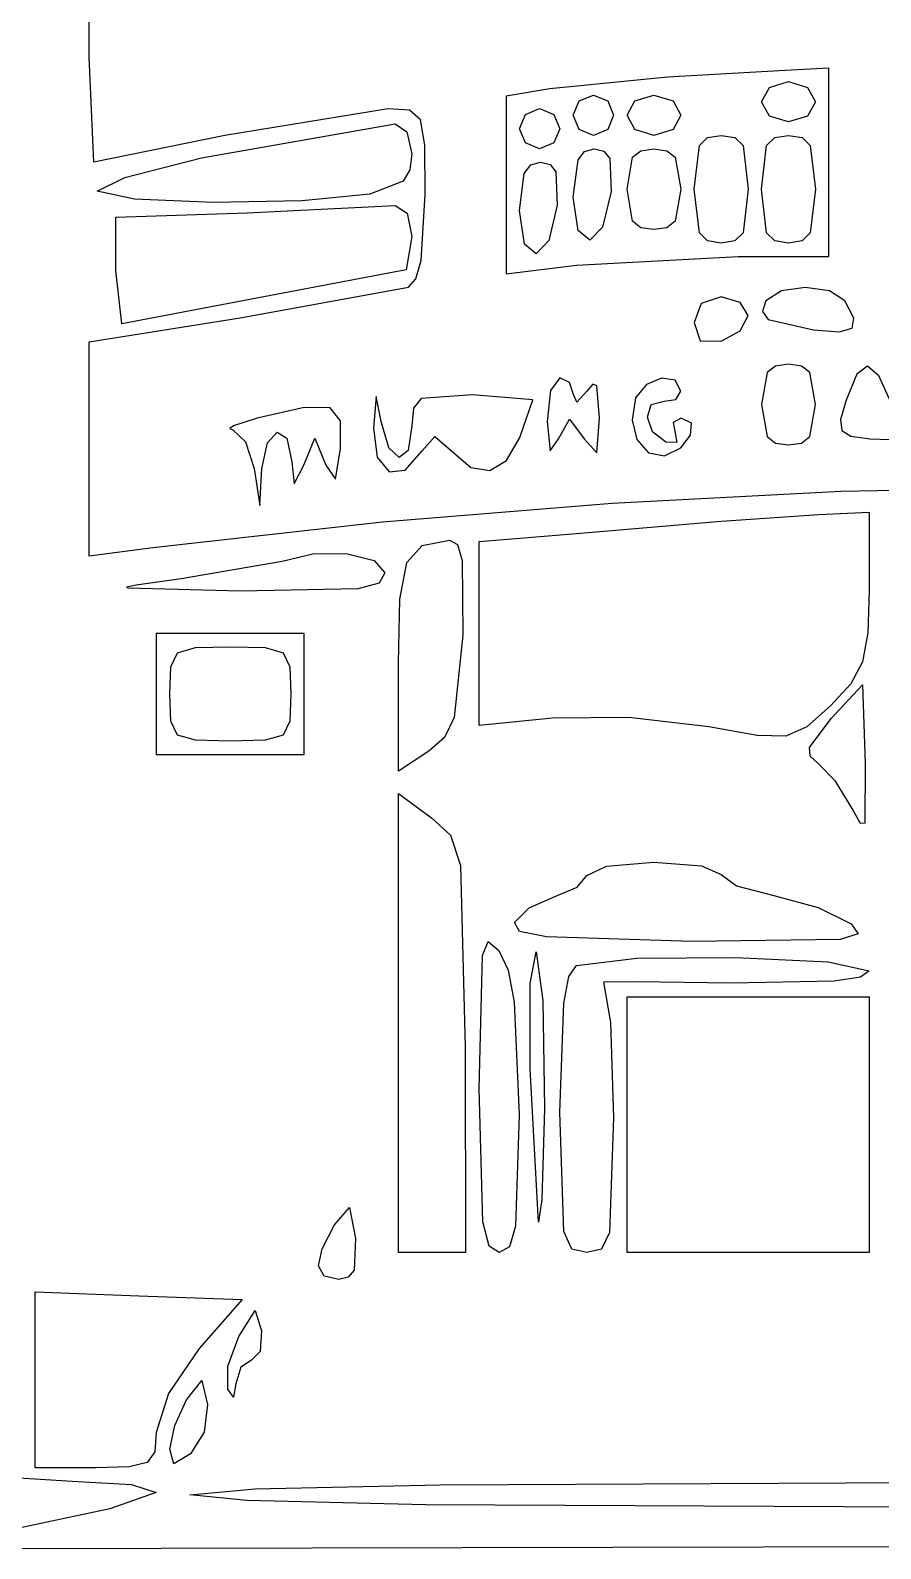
# Model space of a CAD drawing. Extents: x 1 to 276, y 11 to 133.
# Drawn here: x 111.35 to 133.65, y 15.52 to 55.32 of the extents above; entities that cross this region are included whole.
import ezdxf

# ---------------------------------------------------------------- set-up
doc = ezdxf.new("R2010")
doc.units = 0

msp = doc.modelspace()

# ---------------------------------------------------------------- linework, layer by layer
at = {"layer": 'Layer 1'}
for p, q in [((112.88896, 54.61252), (112.88896, 57.366305)), ((113.011727, 51.858382), (112.88896, 54.61252)), ((131.145221, 54.262564), (128.058414, 54.086528)), ((132.29175, 54.327828), (131.145221, 54.262564)), ((132.29175, 51.858382), (132.29175, 54.327828)), ((124.971606, 53.782786), (123.825078, 53.590169)), ((128.058414, 54.086528), (124.971606, 53.782786)), ((130.52786, 53.445883), (130.733662, 53.820666)), ((130.733662, 53.820666), (131.233416, 53.97505)), ((131.233416, 53.97505), (131.73317, 53.820666)), ((131.73317, 53.820666), (131.938972, 53.445883)), ((123.825078, 53.590169), (123.825078, 51.263951)), ((125.588968, 53.093105), (125.744411, 53.466829)), ((125.744411, 53.466829), (126.118135, 53.622272)), ((126.118135, 53.622272), (126.491859, 53.466829)), ((126.491859, 53.466829), (126.647302, 53.093105)), ((127.00008, 53.093105), (127.205882, 53.467888)), ((127.205882, 53.467888), (127.705636, 53.622272)), ((127.705636, 53.622272), (128.20539, 53.467888)), ((128.20539, 53.467888), (128.411192, 53.093105)), ((130.733662, 53.0711), (130.52786, 53.445883)), ((131.938972, 53.445883), (131.73317, 53.0711)), ((120.73827, 53.26385), (116.451312, 52.558294)), ((121.293923, 53.227806), (120.73827, 53.26385)), ((121.582512, 52.976027), (121.293923, 53.227806)), ((121.691515, 52.305743), (121.582512, 52.976027)), ((124.177856, 52.740327), (124.333299, 53.114051)), ((124.333299, 53.114051), (124.707023, 53.269494)), ((124.707023, 53.269494), (125.080747, 53.114051)), ((125.080747, 53.114051), (125.23619, 52.740327)), ((125.744411, 52.719381), (125.588968, 53.093105)), ((126.647302, 53.093105), (126.491859, 52.719381)), ((127.205882, 52.718322), (127.00008, 53.093105)), ((128.411192, 53.093105), (128.20539, 52.718322)), ((131.233416, 52.916716), (130.733662, 53.0711)), ((131.73317, 53.0711), (131.233416, 52.916716)), ((116.451312, 52.558294), (113.011727, 51.858382)), ((115.83717, 51.977886), (120.914659, 52.868738)), ((120.914659, 52.868738), (121.226162, 52.656498)), ((121.226162, 52.656498), (121.355632, 52.078868)), ((124.333299, 52.366603), (124.177856, 52.740327)), ((125.23619, 52.740327), (125.080747, 52.366603)), ((126.118135, 52.563938), (125.744411, 52.719381)), ((126.491859, 52.719381), (126.118135, 52.563938)), ((127.705636, 52.563938), (127.205882, 52.718322)), ((128.20539, 52.718322), (127.705636, 52.563938)), ((129.111186, 52.5088), (129.469526, 52.563938)), ((129.469526, 52.563938), (129.827866, 52.5088)), ((130.875076, 52.5088), (131.233416, 52.563938)), ((131.233416, 52.563938), (131.591756, 52.5088)), ((121.70841, 51.014184), (121.691515, 52.305743)), ((124.707023, 52.21116), (124.333299, 52.366603)), ((125.080747, 52.366603), (124.707023, 52.21116)), ((125.715571, 51.920868), (125.886476, 52.141801)), ((125.886476, 52.141801), (126.14036, 52.21116)), ((126.14036, 52.21116), (126.392817, 52.152593)), ((126.392817, 52.152593), (126.544467, 51.961702)), ((127.147012, 51.99063), (127.363816, 52.161534)), ((127.363816, 52.161534), (127.705636, 52.21116)), ((127.705636, 52.21116), (128.047456, 52.161534)), ((128.047456, 52.161534), (128.26426, 51.99063)), ((128.76397, 51.152826), (128.896218, 52.29931)), ((128.896218, 52.29931), (129.111186, 52.5088)), ((129.827866, 52.5088), (130.042834, 52.29931)), ((130.042834, 52.29931), (130.175082, 51.152826)), ((130.52786, 51.152826), (130.660108, 52.29931)), ((130.660108, 52.29931), (130.875076, 52.5088)), ((131.591756, 52.5088), (131.806724, 52.29931)), ((131.806724, 52.29931), (131.938972, 51.152826)), ((113.828402, 51.458938), (115.83717, 51.977886)), ((121.355632, 52.078868), (121.304771, 51.660942)), ((124.304459, 51.56809), (124.475364, 51.789023)), ((124.475364, 51.789023), (124.729248, 51.858382)), ((124.729248, 51.858382), (124.981705, 51.799815)), ((124.981705, 51.799815), (125.133355, 51.608924)), ((125.588968, 50.947156), (125.715571, 51.920868)), ((126.544467, 51.961702), (126.581333, 51.091795)), ((127.00008, 51.152826), (127.147012, 51.99063)), ((128.26426, 51.99063), (128.411192, 51.152826)), ((132.29175, 49.388936), (132.29175, 51.858382)), ((113.097805, 51.100262), (113.828402, 51.458938)), ((121.128134, 51.368329), (120.253201, 51.020534)), ((121.304771, 51.660942), (121.128134, 51.368329)), ((124.177856, 50.594378), (124.304459, 51.56809)), ((125.133355, 51.608924), (125.170221, 50.739017)), ((114.07678, 50.895469), (113.097805, 51.100262)), ((120.253201, 51.020534), (118.476704, 50.84651)), ((121.596138, 49.284558), (121.70841, 51.014184)), ((123.825078, 51.263951), (123.825078, 48.937733)), ((125.721602, 50.069792), (125.588968, 50.947156)), ((126.581333, 51.091795), (126.359005, 50.162782)), ((127.147012, 50.315022), (127.00008, 51.152826)), ((128.411192, 51.152826), (128.26426, 50.315022)), ((128.896218, 50.006342), (128.76397, 51.152826)), ((130.175082, 51.152826), (130.042834, 50.006342)), ((130.660108, 50.006342), (130.52786, 51.152826)), ((131.938972, 51.152826), (131.806724, 50.006342)), ((116.143822, 50.807853), (114.07678, 50.895469)), ((118.476704, 50.84651), (116.143822, 50.807853)), ((117.034101, 50.536876), (120.914659, 50.726317)), ((120.914659, 50.726317), (121.23066, 50.529379)), ((124.31049, 49.717014), (124.177856, 50.594378)), ((125.170221, 50.739017), (124.947893, 49.810004)), ((113.594516, 50.42187), (117.034101, 50.536876)), ((113.594516, 49.023458), (113.594516, 50.42187)), ((121.23066, 50.529379), (121.355632, 49.918103)), ((126.359005, 50.162782), (126.025354, 49.815224)), ((127.363816, 50.144118), (127.147012, 50.315022)), ((127.705636, 50.094492), (127.363816, 50.144118)), ((128.047456, 50.144118), (127.705636, 50.094492)), ((128.26426, 50.315022), (128.047456, 50.144118)), ((121.355632, 49.918103), (121.205349, 49.036158)), ((124.947893, 49.810004), (124.614242, 49.462446)), ((126.025354, 49.815224), (125.721602, 50.069792)), ((129.111186, 49.796852), (128.896218, 50.006342)), ((129.469526, 49.741714), (129.111186, 49.796852)), ((129.827866, 49.796852), (129.469526, 49.741714)), ((130.042834, 50.006342), (129.827866, 49.796852)), ((130.875076, 49.796852), (130.660108, 50.006342)), ((131.233416, 49.741714), (130.875076, 49.796852)), ((131.591756, 49.796852), (131.233416, 49.741714)), ((131.806724, 50.006342), (131.591756, 49.796852)), ((124.614242, 49.462446), (124.31049, 49.717014)), ((125.677162, 49.160336), (129.910498, 49.385761)), ((129.910498, 49.385761), (132.29175, 49.388936)), ((113.744799, 47.625046), (113.594516, 49.023458)), ((121.205349, 49.036158), (117.475074, 48.330602)), ((121.45689, 48.805226), (121.596138, 49.284558)), ((123.825078, 48.937733), (125.677162, 49.160336)), ((116.853479, 47.783443), (121.263204, 48.58813)), ((121.263204, 48.58813), (121.45689, 48.805226)), ((131.67602, 48.580942), (131.046692, 48.493922)), ((132.307002, 48.491551), (131.67602, 48.580942)), ((117.475074, 48.330602), (113.744799, 47.625046)), ((128.944636, 48.158314), (128.76397, 47.658207)), ((129.469526, 48.330602), (128.944636, 48.158314)), ((129.967825, 48.187198), (129.469526, 48.330602)), ((130.175082, 47.84271), (129.967825, 48.187198)), ((130.64216, 48.23006), (130.548812, 47.947667)), ((131.046692, 48.493922), (130.64216, 48.23006)), ((132.716495, 48.22618), (132.307002, 48.491551)), ((132.947327, 47.771107), (132.716495, 48.22618)), ((112.88896, 47.149501), (116.853479, 47.783443)), ((129.967825, 47.443762), (130.175082, 47.84271)), ((130.548812, 47.947667), (130.700236, 47.741507)), ((132.906333, 47.51057), (132.947327, 47.771107)), ((128.76397, 47.658207), (128.920559, 47.175695)), ((129.469526, 47.169962), (129.967825, 47.443762)), ((130.700236, 47.741507), (131.890994, 47.463826)), ((131.890994, 47.463826), (132.564045, 47.417249)), ((132.564045, 47.417249), (132.906333, 47.51057)), ((112.88896, 44.343152), (112.88896, 47.149501)), ((128.920559, 47.175695), (129.469526, 47.169962)), ((131.233416, 46.566712), (130.891596, 46.517086)), ((131.575236, 46.517086), (131.233416, 46.566712)), ((125.23619, 46.213934), (124.994361, 45.877075)), ((125.486927, 46.084332), (125.23619, 46.213934)), ((127.902839, 46.201454), (127.505721, 46.03841)), ((128.257623, 46.150252), (127.902839, 46.201454)), ((130.674792, 46.346182), (130.52786, 45.508378)), ((130.891596, 46.517086), (130.674792, 46.346182)), ((131.79204, 46.346182), (131.575236, 46.517086)), ((131.938972, 45.508378), (131.79204, 46.346182)), ((133.031288, 46.302035), (132.742953, 45.627264)), ((133.309206, 46.515603), (133.031288, 46.302035)), ((133.600948, 46.266481), (133.309206, 46.515603)), ((133.930757, 45.553181), (133.600948, 46.266481)), ((124.994361, 45.877075), (124.908106, 45.067406)), ((125.59426, 45.772962), (125.486927, 46.084332)), ((125.683998, 45.574568), (125.59426, 45.772962)), ((125.941746, 45.861156), (125.683998, 45.574568)), ((126.102977, 46.048073), (125.941746, 45.861156)), ((126.207652, 46.003678), (126.102977, 46.048073)), ((126.278296, 45.1556), (126.207652, 46.003678)), ((127.505721, 46.03841), (127.225152, 45.684767)), ((128.411192, 45.861156), (128.257623, 46.150252)), ((128.281722, 45.637848), (128.411192, 45.861156)), ((118.531137, 45.429245), (117.298685, 45.1556)), ((119.210477, 45.423094), (118.531137, 45.429245)), ((119.480904, 45.084758), (119.210477, 45.423094)), ((120.417243, 45.71806), (120.350215, 44.891017)), ((120.549887, 45.067406), (120.417243, 45.71806)), ((121.398693, 45.417008), (121.355632, 44.953105)), ((121.602753, 45.668451), (121.398693, 45.417008)), ((122.943133, 45.763084), (121.602753, 45.668451)), ((124.530634, 45.636084), (122.943133, 45.763084)), ((124.186675, 44.649364), (124.530634, 45.636084)), ((127.225152, 45.684767), (127.130272, 45.103113)), ((127.539257, 45.180735), (127.636817, 45.508246)), ((127.636817, 45.508246), (127.970219, 45.596573)), ((127.970219, 45.596573), (128.281722, 45.637848)), ((130.52786, 45.508378), (130.674792, 44.670574)), ((131.79204, 44.670574), (131.938972, 45.508378)), ((132.742953, 45.627264), (132.600971, 45.118459)), ((117.298685, 45.1556), (116.673959, 44.953061)), ((119.486614, 44.36185), (119.480904, 45.084758)), ((120.752431, 44.379273), (120.549887, 45.067406)), ((124.908106, 45.067406), (124.982807, 44.293455)), ((125.203029, 44.610911), (125.489441, 45.124467)), ((125.489441, 45.124467), (125.872954, 44.610911)), ((126.206594, 44.244948), (126.278296, 45.1556)), ((127.130272, 45.103113), (127.258799, 44.589656)), ((127.669438, 44.792503), (127.539257, 45.180735)), ((128.419659, 45.1556), (128.207463, 45.038566)), ((128.207463, 45.038566), (128.263025, 44.756961)), ((128.689644, 45.018827), (128.419659, 45.1556)), ((128.663164, 44.708586), (128.689644, 45.018827)), ((132.600971, 45.118459), (132.629976, 44.825753)), ((116.673959, 44.953061), (116.579398, 44.881905)), ((116.579398, 44.881905), (116.65804, 44.84445)), ((116.65804, 44.84445), (116.99609, 44.529992)), ((117.566206, 44.509382), (117.824192, 44.782229)), ((117.824192, 44.782229), (118.076952, 44.624399)), ((118.076952, 44.624399), (118.205324, 44.009072)), ((118.520355, 43.920877), (118.810339, 44.626433)), ((118.810339, 44.626433), (119.100322, 43.920877)), ((120.350215, 44.891017), (120.446496, 44.131921)), ((121.355632, 44.953105), (121.255283, 44.307935)), ((121.629035, 44.29588), (121.961661, 44.671059)), ((121.961661, 44.671059), (122.395622, 44.29588)), ((123.83742, 44.047238), (124.186675, 44.649364)), ((124.982807, 44.293455), (125.203029, 44.610911)), ((125.872954, 44.610911), (126.206594, 44.244948)), ((127.258799, 44.589656), (127.560562, 44.244606)), ((128.019256, 44.522011), (127.669438, 44.792503)), ((128.263025, 44.756961), (128.308754, 44.511692)), ((128.406363, 44.374996), (128.663164, 44.708586)), ((130.674792, 44.670574), (130.891596, 44.49967)), ((131.575236, 44.49967), (131.79204, 44.670574)), ((132.629976, 44.825753), (132.872632, 44.680419)), ((132.872632, 44.680419), (133.371603, 44.613733)), ((133.371603, 44.613733), (133.888688, 44.594926)), ((112.88896, 41.536803), (112.88896, 44.343152)), ((116.99609, 44.529992), (117.222485, 43.832683)), ((117.422157, 43.832683), (117.566206, 44.509382)), ((119.354852, 43.552797), (119.486614, 44.36185)), ((121.02089, 44.121387), (120.752431, 44.379273)), ((121.255283, 44.307935), (121.02089, 44.121387)), ((121.183305, 43.789142), (121.629035, 44.29588)), ((122.395622, 44.29588), (122.90581, 43.863352)), ((127.560562, 44.244606), (127.985389, 44.168174)), ((127.985389, 44.168174), (128.406363, 44.374996)), ((128.308754, 44.511692), (128.019256, 44.522011)), ((130.891596, 44.49967), (131.233416, 44.450044)), ((131.233416, 44.450044), (131.575236, 44.49967)), ((117.222485, 43.832683), (117.369241, 42.862543)), ((117.369241, 42.862543), (117.422157, 43.832683)), ((118.205324, 44.009072), (118.268251, 43.430516)), ((118.268251, 43.430516), (118.520355, 43.920877)), ((119.100322, 43.920877), (119.354852, 43.552797)), ((120.446496, 44.131921), (120.756659, 43.749559)), ((120.756659, 43.749559), (121.183305, 43.789142)), ((122.90581, 43.863352), (123.398437, 43.782853)), ((123.398437, 43.782853), (123.83742, 44.047238)), ((132.613953, 43.22744), (126.612967, 42.918431)), ((138.560571, 43.352949), (132.613953, 43.22744)), ((126.612967, 42.918431), (120.586804, 42.42609)), ((129.469526, 42.455437), (132.027166, 42.62971)), ((132.027166, 42.62971), (133.350084, 42.686154)), ((133.350084, 42.686154), (133.350084, 40.635455)), ((120.586804, 42.42609), (114.564656, 41.750587)), ((125.677162, 42.129118), (129.469526, 42.455437)), ((121.222414, 41.369719), (121.626295, 41.814169)), ((121.626295, 41.814169), (122.341294, 41.952729)), ((122.341294, 41.952729), (122.551693, 41.838098)), ((122.551693, 41.838098), (122.67511, 41.424091)), ((123.119522, 41.920273), (125.677162, 42.129118)), ((123.119522, 39.506566), (123.119522, 41.920273)), ((114.564656, 41.750587), (112.88896, 41.536803)), ((115.306195, 40.949428), (117.95203, 41.406275)), ((117.95203, 41.406275), (118.789723, 41.601296)), ((118.789723, 41.601296), (119.670941, 41.597746)), ((119.670941, 41.597746), (120.367214, 41.421555)), ((120.367214, 41.421555), (120.650076, 41.098653)), ((122.67511, 41.424091), (122.694072, 39.464585)), ((120.650076, 41.098653), (120.501275, 40.831975)), ((121.043363, 40.41191), (121.222414, 41.369719)), ((113.883422, 40.731643), (114.122845, 40.784945)), ((113.900463, 40.692958), (113.883422, 40.731643)), ((116.857712, 40.614289), (113.900463, 40.692958)), ((114.122845, 40.784945), (115.306195, 40.949428)), ((119.937244, 40.677348), (116.857712, 40.614289)), ((120.501275, 40.831975), (119.937244, 40.677348)), ((133.350084, 40.635455), (133.316686, 39.524023)), ((121.002854, 38.733277), (121.043363, 40.41191)), ((116.593129, 39.511152), (114.65285, 39.511152)), ((114.65285, 39.511152), (114.65285, 37.923651)), ((118.533408, 39.511152), (116.593129, 39.511152)), ((118.533408, 37.923651), (118.533408, 39.511152)), ((122.694072, 39.464585), (122.466927, 37.304261)), ((123.119522, 37.092859), (123.119522, 39.506566)), ((133.316686, 39.524023), (133.176297, 38.768951)), ((115.031623, 38.634647), (115.207241, 39.00152)), ((115.031623, 38.634647), (115.207241, 39.00152)), ((115.207241, 39.00152), (115.678927, 39.138139)), ((115.207241, 39.00152), (115.678927, 39.138139)), ((115.678927, 39.138139), (116.593129, 39.158374)), ((115.678927, 39.138139), (116.593129, 39.158374)), ((116.593129, 39.158374), (117.507331, 39.138139)), ((116.593129, 39.158374), (117.507331, 39.138139)), ((117.507331, 39.138139), (117.979017, 39.00152)), ((117.507331, 39.138139), (117.979017, 39.00152)), ((117.979017, 39.00152), (118.154635, 38.634647)), ((117.979017, 39.00152), (118.154635, 38.634647)), ((115.005628, 37.923651), (115.031623, 38.634647)), ((115.005628, 37.923651), (115.031623, 38.634647)), ((118.154635, 38.634647), (118.18063, 37.923651)), ((118.154635, 38.634647), (118.18063, 37.923651)), ((121.002854, 35.897294), (121.002854, 38.733277)), ((133.176297, 38.768951), (132.868625, 38.190952)), ((114.65285, 37.923651), (114.65285, 36.33615)), ((115.031623, 37.212655), (115.005628, 37.923651)), ((115.031623, 37.212655), (115.005628, 37.923651)), ((118.18063, 37.923651), (118.154635, 37.212655)), ((118.18063, 37.923651), (118.154635, 37.212655)), ((118.533408, 36.33615), (118.533408, 37.923651)), ((132.868625, 38.190952), (132.333378, 37.610737)), ((132.350311, 37.283712), (133.173695, 38.162834)), ((133.173695, 38.162834), (133.249189, 36.102964)), ((132.333378, 37.610737), (131.713332, 37.059813)), ((115.207241, 36.845782), (115.031623, 37.212655)), ((115.207241, 36.845782), (115.031623, 37.212655)), ((118.154635, 37.212655), (117.979017, 36.845782)), ((118.154635, 37.212655), (117.979017, 36.845782)), ((122.466927, 37.304261), (122.211124, 36.784884)), ((125.048159, 37.291826), (123.119522, 37.092859)), ((127.047881, 37.306863), (125.048159, 37.291826)), ((129.147087, 37.063931), (127.047881, 37.306863)), ((130.408682, 36.835987), (129.147087, 37.063931)), ((131.713332, 37.059813), (131.167932, 36.818089)), ((131.788644, 36.520785), (132.350311, 37.283712)), ((115.678927, 36.709163), (115.207241, 36.845782)), ((115.678927, 36.709163), (115.207241, 36.845782)), ((116.593129, 36.688928), (115.678927, 36.709163)), ((116.593129, 36.688928), (115.678927, 36.709163)), ((117.507331, 36.709163), (116.593129, 36.688928)), ((117.507331, 36.709163), (116.593129, 36.688928)), ((117.979017, 36.845782), (117.507331, 36.709163)), ((117.979017, 36.845782), (117.507331, 36.709163)), ((122.211124, 36.784884), (121.796604, 36.422933)), ((131.167932, 36.818089), (130.408682, 36.835987)), ((114.65285, 36.33615), (116.593129, 36.33615)), ((116.593129, 36.33615), (118.533408, 36.33615)), ((121.796604, 36.422933), (121.002854, 35.897294)), ((131.806939, 36.291573), (131.788644, 36.520785)), ((132.007764, 36.105786), (131.806939, 36.291573)), ((132.469859, 35.635665), (132.007764, 36.105786)), ((133.249189, 36.102964), (133.24112, 34.539672)), ((132.906289, 34.925038), (132.469859, 35.635665)), ((121.002854, 29.297171), (121.002854, 35.310624)), ((121.002854, 35.310624), (121.873863, 34.677035)), ((121.873863, 34.677035), (122.372526, 34.219978)), ((133.125017, 34.52464), (132.906289, 34.925038)), ((133.24112, 34.539672), (133.125017, 34.52464)), ((122.372526, 34.219978), (122.632865, 33.426172)), ((126.459889, 33.412326), (127.705636, 33.513926)), ((127.705636, 33.513926), (128.951383, 33.41947)), ((122.632865, 33.426172), (122.755808, 28.663229)), ((125.690215, 32.860405), (125.941746, 33.167851)), ((125.941746, 33.167851), (126.459889, 33.412326)), ((128.951383, 33.41947), (129.469526, 33.192192)), ((129.469526, 33.192192), (129.874427, 32.89652)), ((125.085201, 32.606934), (125.690215, 32.860405)), ((129.874427, 32.89652), (130.848182, 32.637625)), ((130.848182, 32.637625), (132.012703, 32.325461)), ((124.051561, 31.929953), (124.428417, 32.319376)), ((124.428417, 32.319376), (125.085201, 32.606934)), ((132.012703, 32.325461), (132.876656, 31.902436)), ((124.181251, 31.701942), (124.051561, 31.929953)), ((132.876656, 31.902436), (133.061137, 31.638889)), ((124.890115, 31.554994), (124.181251, 31.701942)), ((128.70047, 31.4343), (124.890115, 31.554994)), ((132.592493, 31.491626), (128.70047, 31.4343)), ((133.061137, 31.638889), (132.592493, 31.491626)), ((123.119522, 27.584081), (123.204233, 31.068866)), ((123.204233, 31.068866), (123.360475, 31.436598)), ((123.360475, 31.436598), (123.6374, 31.200055)), ((123.6374, 31.200055), (123.877295, 30.687116)), ((124.46149, 30.333632), (124.618828, 31.166541)), ((124.618828, 31.166541), (124.790279, 29.891249)), ((123.877295, 30.687116), (124.039699, 29.845829)), ((125.476101, 30.522639), (125.677162, 30.810941)), ((125.677162, 30.810941), (127.260033, 30.997015)), ((127.260033, 30.997015), (129.854936, 31.019477)), ((129.854936, 31.019477), (132.279182, 30.900982)), ((132.279182, 30.900982), (133.350084, 30.664185)), ((133.350084, 30.664185), (133.120596, 30.502696)), ((124.454434, 28.100548), (124.46149, 30.333632)), ((125.339201, 29.815798), (125.476101, 30.522639)), ((127.258181, 30.374907), (126.382718, 30.369968)), ((126.382718, 30.369968), (126.569647, 29.311811)), ((129.734109, 30.342805), (127.258181, 30.374907)), ((132.436786, 30.394883), (129.734109, 30.342805)), ((133.120596, 30.502696), (132.436786, 30.394883)), ((124.790279, 29.891249), (124.830495, 27.054914)), ((127.00008, 26.634755), (127.00008, 29.986146)), ((127.00008, 29.986146), (130.175082, 29.986146)), ((130.175082, 29.986146), (133.350084, 29.986146)), ((133.350084, 29.986146), (133.350084, 26.634755)), ((124.039699, 29.845829), (124.166567, 26.899339)), ((125.23619, 26.958252), (125.339201, 29.815798)), ((121.002854, 23.283364), (121.002854, 29.297171)), ((126.569647, 29.311811), (126.647302, 26.811144)), ((122.755808, 28.663229), (122.766744, 23.283364)), ((124.678051, 24.078746), (124.454434, 28.100548)), ((123.218609, 24.088315), (123.119522, 27.584081)), ((124.166567, 26.899339), (124.074845, 23.972295)), ((124.830495, 27.054914), (124.76861, 24.676953)), ((125.341318, 23.830964), (125.23619, 26.958252)), ((126.647302, 26.811144), (126.541513, 23.812575)), ((127.00008, 23.283364), (127.00008, 26.634755)), ((133.350084, 26.634755), (133.350084, 23.283364)), ((124.76861, 24.676953), (124.678051, 24.078746)), ((119.327158, 24.007264), (119.720065, 24.461687)), ((119.720065, 24.461687), (119.878551, 23.649548)), ((119.001065, 23.379397), (119.327158, 24.007264)), ((123.379823, 23.450823), (123.218609, 24.088315)), ((124.074845, 23.972295), (123.915147, 23.428714)), ((119.878551, 23.649548), (119.839833, 22.819726)), ((125.552896, 23.373874), (125.341318, 23.830964)), ((126.541513, 23.812575), (126.329851, 23.371575)), ((118.910748, 22.932967), (119.001065, 23.379397)), ((121.884799, 23.283364), (121.002854, 23.283364)), ((122.766744, 23.283364), (121.884799, 23.283364)), ((123.648689, 23.283364), (123.379823, 23.450823)), ((123.915147, 23.428714), (123.648689, 23.283364)), ((125.941746, 23.283364), (125.552896, 23.373874)), ((126.329851, 23.371575), (125.941746, 23.283364)), ((130.175082, 23.283364), (127.00008, 23.283364)), ((133.350084, 23.283364), (130.175082, 23.283364)), ((119.056242, 22.666322), (118.910748, 22.932967)), ((119.839833, 22.819726), (119.68815, 22.635035)), ((119.437578, 22.577808), (119.056242, 22.666322)), ((119.68815, 22.635035), (119.437578, 22.577808)), ((111.477848, 19.94679), (111.477848, 22.254663)), ((111.477848, 22.254663), (114.192122, 22.151652)), ((114.192122, 22.151652), (116.906396, 22.048641)), ((116.906396, 22.048641), (115.779623, 20.767351)), ((116.81679, 21.085557), (117.247929, 21.762891)), ((117.247929, 21.762891), (117.411574, 21.227374)), ((117.411574, 21.227374), (117.380221, 20.686168)), ((115.779623, 20.767351), (114.970968, 19.587)), ((116.531922, 20.304771), (116.81679, 21.085557)), ((116.524337, 19.702315), (116.531922, 20.304771)), ((117.14699, 20.46114), (116.872088, 20.279724)), ((117.380221, 20.686168), (117.14699, 20.46114)), ((111.477848, 17.638916), (111.477848, 19.94679)), ((115.4466, 19.421503), (115.843079, 19.930121)), ((115.843079, 19.930121), (115.993759, 19.298384)), ((116.872088, 20.279724), (116.741649, 19.843779)), ((114.970968, 19.587), (114.65285, 18.562489)), ((116.674533, 19.492191), (116.524337, 19.702315)), ((116.741649, 19.843779), (116.674533, 19.492191)), ((115.13523, 18.747256), (115.4466, 19.421503)), ((115.993759, 19.298384), (115.907814, 18.573337)), ((115.005628, 18.12963), (115.13523, 18.747256)), ((114.65285, 18.562489), (114.612518, 18.055635)), ((115.907814, 18.573337), (115.552787, 18.006511)), ((114.612518, 18.055635), (114.413005, 17.77844)), ((115.108022, 17.745675), (115.005628, 18.12963)), ((115.552787, 18.006511), (115.108022, 17.745675)), ((113.065349, 17.638916), (111.477848, 17.638916)), ((113.93654, 17.662376), (113.065349, 17.638916)), ((114.413005, 17.77844), (113.93654, 17.662376)), ((109.972456, 17.448725), (112.447987, 17.287196)), ((112.447987, 17.287196), (114.005238, 17.200942)), ((114.005238, 17.200942), (114.65285, 16.995096)), ((117.246518, 17.085369), (122.096466, 17.195871)), ((122.096466, 17.195871), (140.779236, 17.286138)), ((114.65285, 16.995096), (113.435281, 16.567617)), ((115.534795, 16.93336), (117.246518, 17.085369)), ((117.030138, 16.779565), (115.534795, 16.93336)), ((121.716392, 16.669262), (117.030138, 16.779565)), ((113.435281, 16.567617), (110.507708, 15.948051)), ((140.561219, 16.580582), (121.716392, 16.669262)), ((110.837909, 15.522248), (145.28915, 15.601976))]:
    msp.add_line(p, q, dxfattribs=at)

doc.saveas('drawing.dxf')
